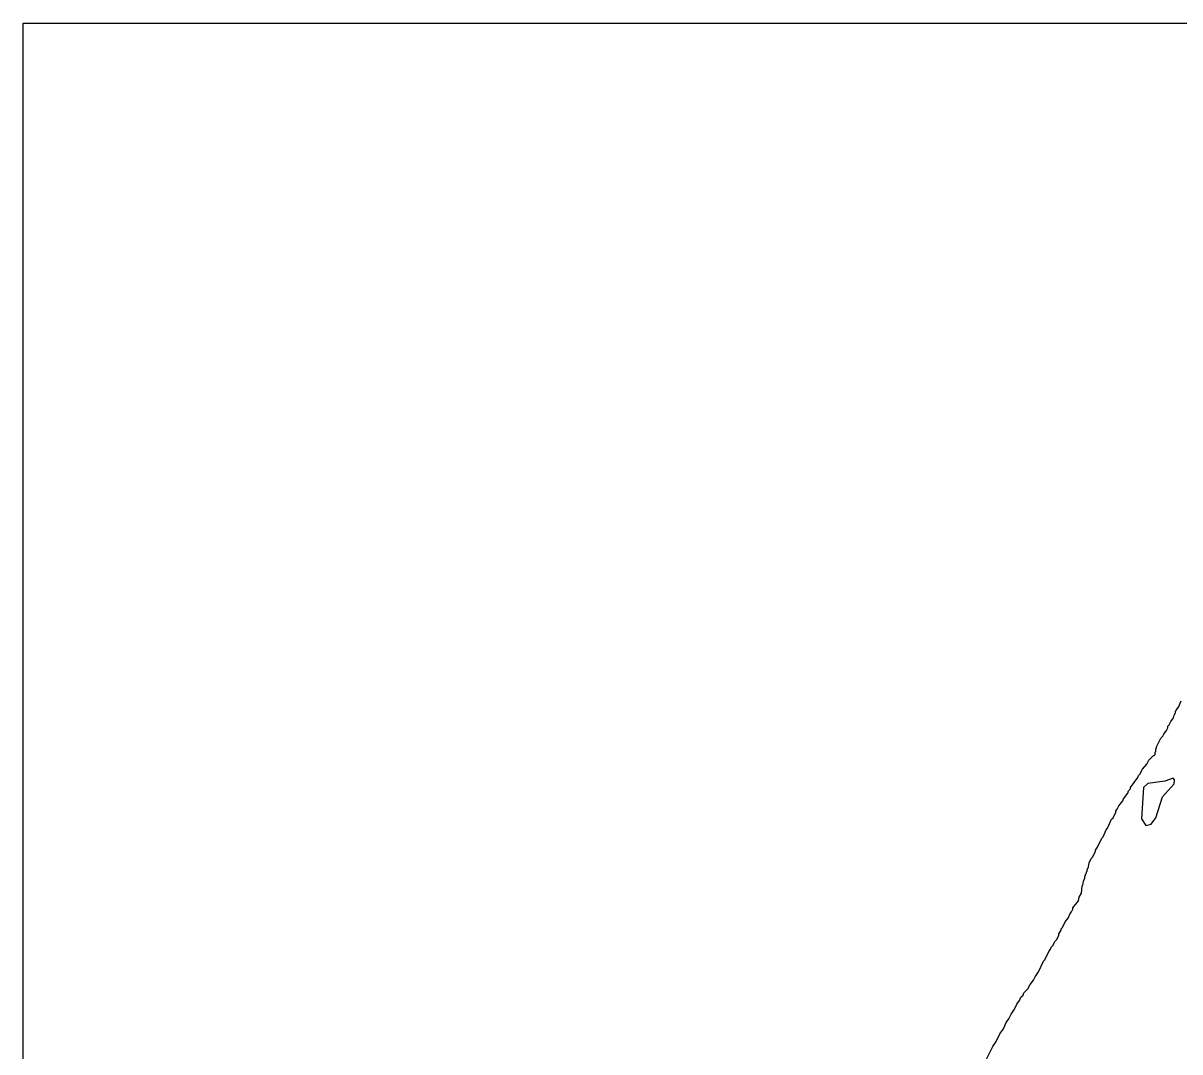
# Model space of a CAD drawing. Header units: metres. Extents: x 284000 to 318000, y 7632000 to 7666000.
# Drawn here: x 284000 to 300450, y 7651377 to 7666000 of the extents above; entities that cross this region are included whole.
import ezdxf

# ---------------------------------------------------------------- set-up
doc = ezdxf.new("R2010")
doc.units = ezdxf.units.M
doc.header["$LTSCALE"] = 10
for name, color, linetype in [('HV-DIEPTELIJN', 5, 'Continuous'), ('HV-KUSTLIJN', 4, 'Continuous'), ('HV-ONDERGROND', 8, 'Continuous')]:
    doc.layers.add(name, color=color, linetype=linetype)
picture_1 = doc.add_image_def('image1.jpg', size_in_pixel=(3400, 3400))

msp = doc.modelspace()

# ---------------------------------------------------------------- linework, layer by layer
at = {"layer": 'HV-DIEPTELIJN'}
msp.add_lwpolyline([(300044, 7654615), (300107, 7654705), (300205, 7655002), (300367, 7655185), (300375, 7655245), (300355, 7655268), (300235, 7655226), (299995, 7655192), (299935, 7655134), (299905, 7654691), (299965, 7654594), (300044, 7654615)], dxfattribs=at)
at = {"layer": 'HV-KUSTLIJN'}
msp.add_lwpolyline([(297590, 7651055), (297790, 7651455), (297840, 7651525), (297890, 7651635), (297940, 7651705), (297980, 7651795), (298020, 7651845), (298050, 7651915), (298100, 7651985), (298130, 7652055), (298170, 7652105), (298190, 7652155), (298220, 7652185), (298230, 7652215), (298290, 7652275), (298320, 7652335), (298370, 7652395), (298390, 7652445), (298440, 7652515), (298510, 7652665), (298530, 7652685), (298590, 7652815), (298610, 7652835), (298620, 7652865), (298650, 7652895), (298670, 7652945), (298700, 7652975), (298730, 7653035), (298730, 7653055), (298760, 7653105), (298760, 7653125), (298780, 7653145), (298820, 7653225), (298860, 7653275), (298890, 7653345), (298910, 7653365), (298930, 7653405), (298930, 7653425), (299010, 7653525), (299020, 7653575), (299050, 7653635), (299060, 7653735), (299070, 7653745), (299080, 7653805), (299100, 7653845), (299100, 7653875), (299110, 7653885), (299110, 7653905), (299120, 7653915), (299120, 7653935), (299130, 7653945), (299130, 7653965), (299150, 7654005), (299160, 7654065), (299190, 7654125), (299210, 7654145), (299250, 7654225), (299250, 7654245), (299280, 7654285), (299340, 7654415), (299360, 7654435), (299400, 7654535), (299420, 7654555), (299480, 7654685), (299500, 7654705), (299540, 7654785), (299540, 7654805), (299560, 7654825), (299580, 7654875), (299640, 7654945), (299650, 7654975), (299710, 7655055), (299720, 7655085), (299750, 7655115), (299750, 7655135), (299850, 7655275), (299860, 7655305), (299880, 7655325), (299920, 7655395), (299980, 7655465), (300010, 7655525), (300075, 7655590), (300085, 7655590), (300100, 7655605), (300100, 7655635), (300110, 7655645), (300110, 7655685), (300120, 7655695), (300120, 7655715), (300180, 7655835), (300210, 7655865), (300220, 7655895), (300260, 7655945), (300280, 7655985), (300280, 7656005), (300300, 7656025), (300320, 7656075), (300360, 7656125), (300370, 7656165), (300390, 7656195), (300390, 7656215), (300410, 7656255), (300430, 7656275), (300470, 7656365)], dxfattribs=at)

# ---------------------------------------------------------------- pictures from other files: only their frames are drawn
at = {"layer": 'HV-ONDERGROND'}
image = msp.add_image(picture_1, insert=(284000, 7632000), size_in_units=(34000, 34000), dxfattribs=at)

doc.saveas('drawing.dxf')
